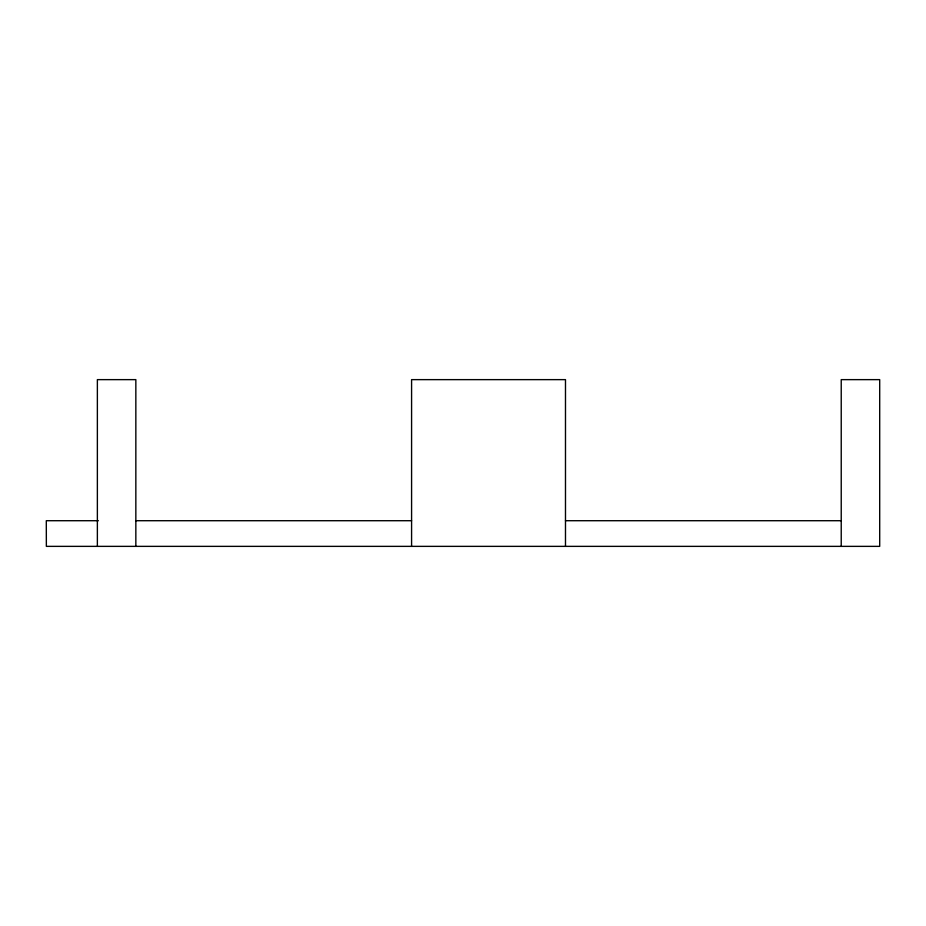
<?xml version="1.0" encoding="UTF-8"?>
<svg xmlns="http://www.w3.org/2000/svg" width="926" height="926" viewBox="0 0 926 926"><rect width="100%" height="100%" fill="white"/><g stroke="black" fill="none" stroke-linecap="round" stroke-linejoin="round"><path stroke-width="1.39" d="M98.341 520.713L46.3 520.713L46.358 546.363L879.7 546.363L879.7 379.637L841.225 379.637L841.225 546.363M135.844 520.713L411.584 520.713M565.485 520.713L841.225 520.713M565.485 546.363L565.485 379.637L411.584 379.637L411.584 546.363M135.844 546.363L135.844 379.637L97.369 379.637L97.369 546.363"/></g></svg>
